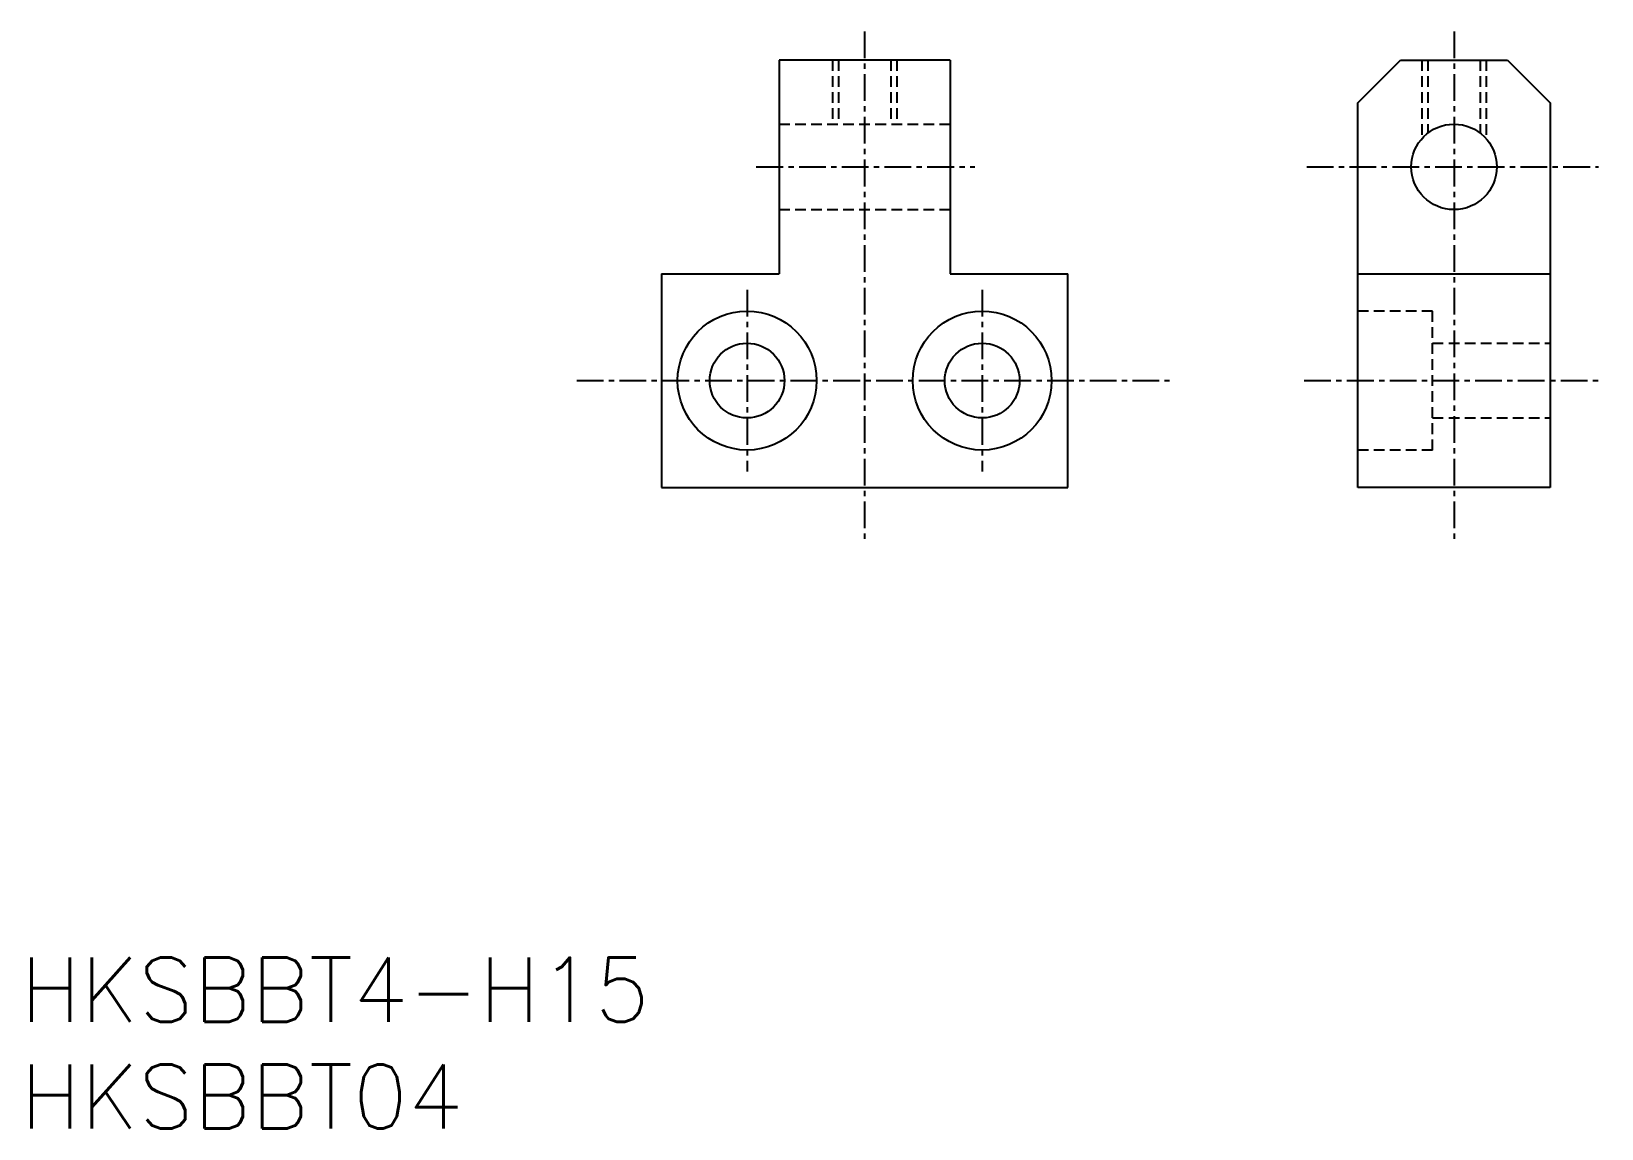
# Model space of a CAD drawing. Extents: x 0.5 to 74, y 0 to 51.3.
import ezdxf

# ---------------------------------------------------------------- set-up
doc = ezdxf.new("R2010")
doc.units = 0
doc.linetypes.add('CENTER', pattern=[2, 1.25, -0.25, 0.25, -0.25])
doc.linetypes.add('DASHED', pattern=[0.75, 0.5, -0.25])
doc.layers.get('0').update_dxf_attribs({"linetype": 'CONTINUOUS'})
doc.layers.add('CENTER', color=1, linetype='CENTER')
doc.styles.get("Standard").update_dxf_attribs({"font": 'txt.shx'})

# ---------------------------------------------------------------- blocks, each defined once
blk = doc.blocks.new('*U14')
at = {"color": 7, "linetype": 'CONTINUOUS'}
blk.add_text('HKSBBT04', height=3, dxfattribs=at).set_placement((0, 0))
blk = doc.blocks.new('*U15')
at = {"color": 7, "linetype": 'CONTINUOUS'}
blk.add_text('HKSBBT4-H15', height=3, dxfattribs=at).set_placement((0, 5))

msp = doc.modelspace()

# ---------------------------------------------------------------- linework, layer by layer
at = {"color": 7, "linetype": 'CONTINUOUS'}
for p, q in [((43.5, 50), (35.5, 50)), ((35.5, 50), (35.5, 40)), ((43.5, 50), (43.5, 40)), ((62.576, 48), (64.576, 50)), ((64.576, 50), (69.576, 50)), ((69.576, 50), (71.576, 48)), ((62.576, 30), (62.576, 48)), ((71.576, 48), (71.576, 30)), ((30, 40), (30, 30)), ((30, 40), (35.5, 40)), ((43.5, 40), (49, 40)), ((49, 30), (49, 40)), ((62.576, 40), (71.576, 40)), ((30, 30), (49, 30)), ((71.576, 30), (62.576, 30))]:
    msp.add_line(p, q, dxfattribs=at)
at = {"color": 3, "linetype": 'DASHED'}
for p, q in [((38, 50), (38, 47)), ((38.27, 50), (38.27, 47)), ((40.729, 50), (40.729, 47)), ((41, 50), (41, 47)), ((65.576, 50), (65.576, 46.323)), ((65.847, 50), (65.847, 46.577)), ((68.306, 50), (68.306, 46.577)), ((68.576, 50), (68.576, 46.323)), ((35.5, 47), (43.5, 47)), ((35.5, 43), (43.5, 43)), ((66.076, 38.25), (62.576, 38.25)), ((66.076, 31.75), (66.076, 38.25)), ((66.076, 36.75), (71.576, 36.75)), ((66.076, 33.25), (71.576, 33.25)), ((66.076, 31.75), (62.576, 31.75))]:
    msp.add_line(p, q, dxfattribs=at)
at = {"color": 7, "linetype": 'CONTINUOUS'}
for centre, radius in [((67.076, 45), 2), ((34, 35), 3.25), ((45, 35), 3.25), ((34, 35), 1.75), ((45, 35), 1.75)]:
    msp.add_circle(centre, radius, dxfattribs=at)
at = {"layer": 'CENTER', "color": 1, "linetype": 'CENTER'}
for p, q in [((39.5, 51.338), (39.5, 27.525)), ((67.076, 51.338), (67.076, 27.525)), ((34.432, 45), (44.66, 45)), ((60.19, 45), (73.838, 45)), ((34, 39.25), (34, 30.75)), ((45, 39.25), (45, 30.75)), ((26.034, 35), (53.76, 35)), ((60.067, 35), (73.981, 35))]:
    msp.add_line(p, q, dxfattribs=at)

# ---------------------------------------------------------------- block references
at = {"color": 7, "linetype": 'CONTINUOUS'}
for name in ['*U15', '*U14']:
    msp.add_blockref(name, (0, 0), dxfattribs=at)

doc.saveas('drawing.dxf')
